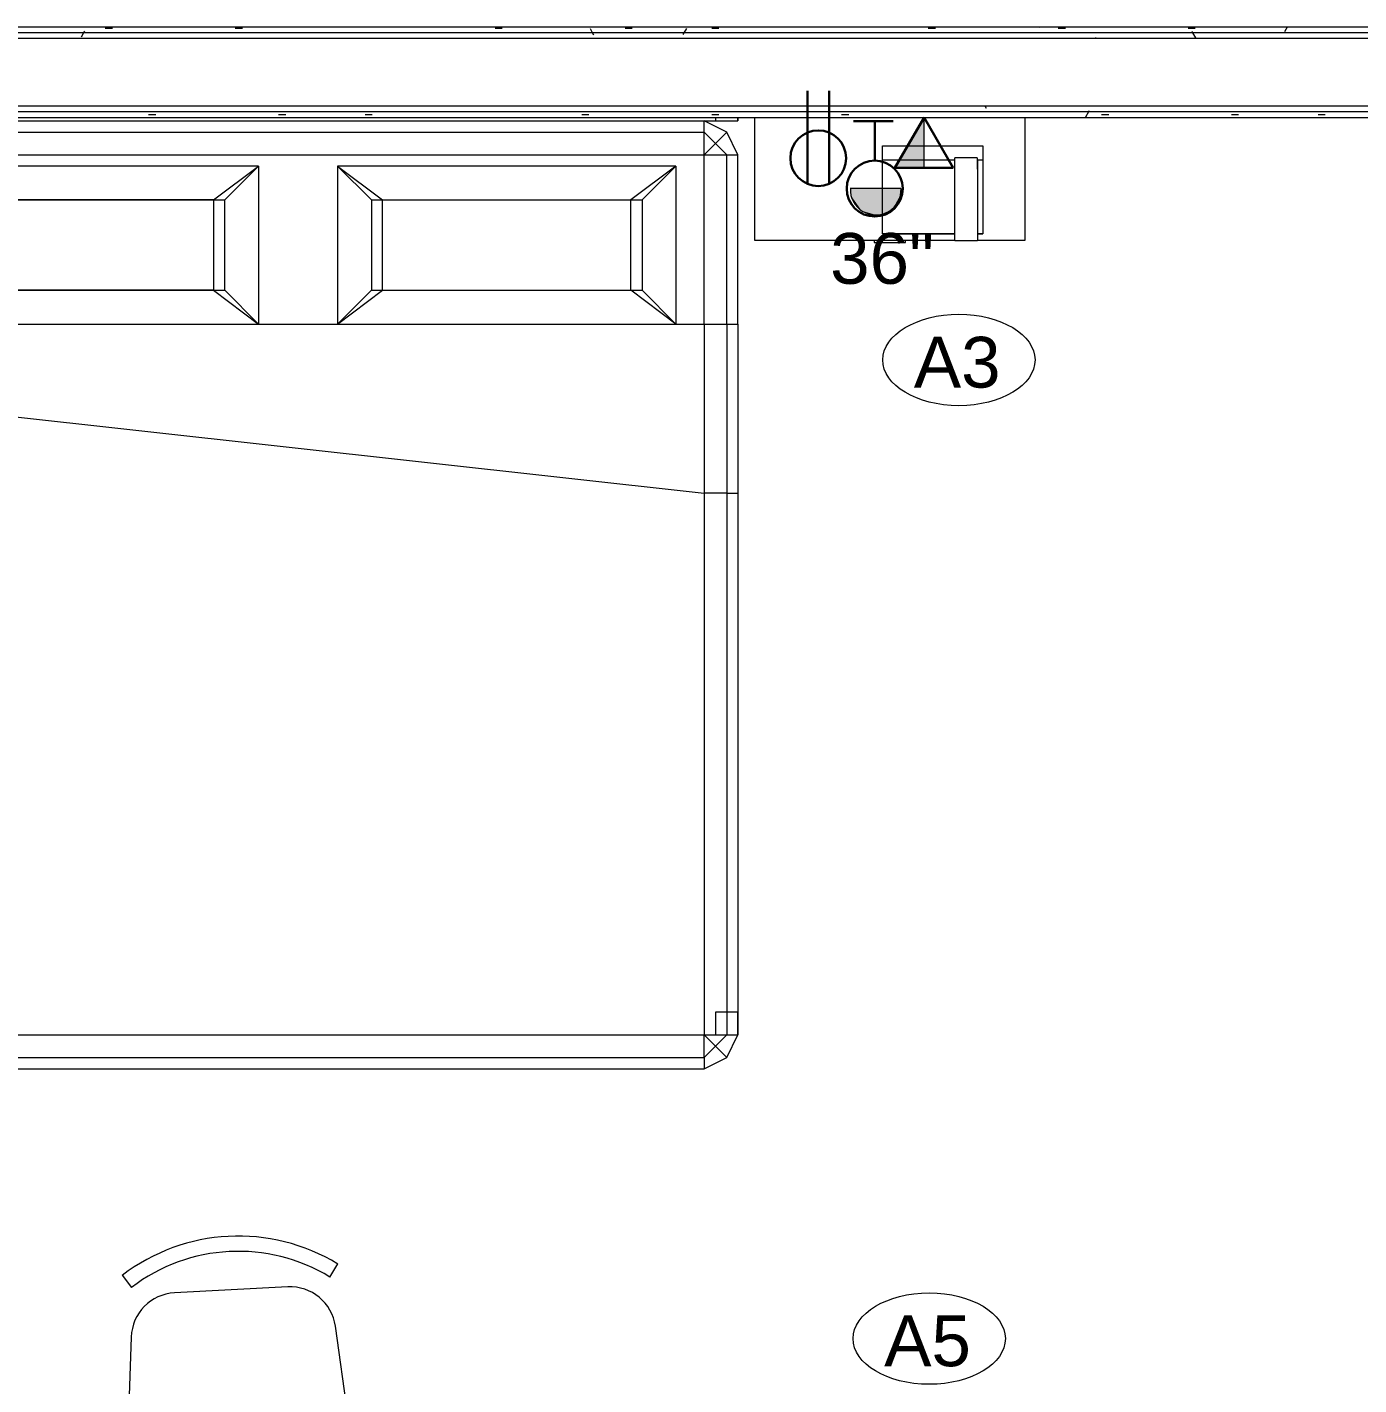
# Model space of a CAD drawing. Header units: inches. Extents: x -1159 to 2819, y -194 to 4438.
# Drawn here: x -963.1 to -845, y 482.6 to 603 of the extents above; entities that cross this region are included whole.
import ezdxf

# ---------------------------------------------------------------- set-up
doc = ezdxf.new("R2010")
doc.units = ezdxf.units.IN
doc.header["$MEASUREMENT"] = 0
for name, color, linetype, lineweight in [('A-ANNO-NOTE', 131, 'Continuous', 40), ('A-WALL', 113, 'Continuous', 18), ('A-WALL-PATT', 111, 'Continuous', 18), ('G-IMPT', 8, 'Continuous', 9), ('I-FURN', 30, 'Continuous', 9), ('I-WALL', 2, 'Continuous', 18), ('Q-SPCQ', 91, 'Continuous', 9), ('Q-SPCQ-IDEN', 132, 'Continuous', 9)]:
    doc.layers.add(name, color=color, linetype=linetype, lineweight=lineweight)
doc.styles.add('Arial', font='arial.ttf', dxfattribs={"height": 4.5})
doc.styles.add('Swis721 Lt BT', font='swissl.ttf', dxfattribs={"height": 4.5})
pattern_1 = [(0, (0, 0), (15.36, 3.84), [0.634, -10.886, 0.634, -10.886, -61.44]), (0, (0, 0), (15.36, 3.84), [-23.04, 0.634, -22.406, 0.634, -10.886, -26.88]), (0, (0, 0), (15.36, 3.84), [-57.6, 0.634, -7.046, 0.634, -18.566]), (120, (5.76, 1.92), (-11.005538, 11.38215), [0.634, -10.886, 0.634, -10.886, -61.44]), (120, (5.76, 1.92), (-11.005538, 11.38215), [-23.04, 0.634, -22.406, 0.634, -10.886, -26.88]), (120, (5.76, 1.92), (-11.005538, 11.38215), [-57.6, 0.634, -7.046, 0.634, -18.566]), (240, (7.68, 9.6), (-4.354462, -15.22215), [0.634, -10.886, 0.634, -10.886, -61.44]), (240, (7.68, 9.6), (-4.354462, -15.22215), [-23.04, 0.634, -22.406, 0.634, -10.886, -26.88]), (240, (7.68, 9.6), (-4.354462, -15.22215), [-57.6, 0.634, -7.046, 0.634, -18.566])]

# ---------------------------------------------------------------- blocks, each defined once
blk = doc.blocks.new('Bed_761 - 12ZBED05_dwg-V4-3RD FLOOR - POWER _ SIGNAL B')
at = {"layer": 'G-IMPT'}
for p, q in [((2.69, 78), (3, 78)), ((2.69, 78), (3, 78)), ((2.69, 78), (3, 78)), ((2.69, 78), (3, 78)), ((3, 78), (3, 0)), ((3, 78), (3, 77.79)), ((3, 78), (3, 77.79)), ((3, 78), (3, 77.79)), ((3, 78), (3, 0)), ((3, 77.79), (3, 75)), ((3, 77.79), (3, 76)), ((3, 77.79), (3, 76)), ((6, 78), (4, 77)), ((5.58, 77.79), (4, 77)), ((6, 78), (5.58, 77.79)), ((13.56, 78), (6, 78)), ((21, 78), (6, 78)), ((6, 77), (6, 78)), ((21, 78), (13.56, 78)), ((21, 78), (28, 78)), ((21, 78), (28, 78)), ((21, 77), (21, 78)), ((28, 78), (84, 78)), ((28, 78), (84, 78)), ((28, 78), (28, 77)), ((82, 76), (82, 78)), ((82, 76), (82, 78)), ((82, 78), (84, 78)), ((82, 78), (84, 78)), ((84, 78), (86, 77)), ((84, 78), (86, 77)), ((84, 77), (84, 78)), ((84, 78), (84, 76)), ((84, 78), (84, 76)), ((3, 76), (2.69, 76)), ((3, 76), (2.69, 76)), ((3, 75), (4, 77)), ((3, 75), (4, 77)), ((5, 76), (4, 77)), ((4, 75), (5, 76)), ((6, 77), (5, 76)), ((6, 75), (5, 76)), ((6, 75), (6, 77)), ((21, 77), (6, 77)), ((21, 75), (21, 77)), ((21, 77), (28, 77)), ((28, 77), (28, 75)), ((28, 77), (84, 77)), ((84, 76), (82, 76)), ((84, 76), (82, 76)), ((84, 77), (84, 75)), ((84, 77), (85, 76)), ((84, 75), (85, 76)), ((85, 76), (86, 77)), ((85, 76), (86, 75)), ((86, 77), (87, 75)), ((86, 77), (87, 75)), ((3, 75), (3, 3)), ((3, 75), (3, 3)), ((4, 75), (3, 75)), ((3, 75), (3, 3)), ((6, 75), (4, 75)), ((4, 75), (4, 3)), ((21, 75), (6, 75)), ((6, 75), (6, 3)), ((21, 75), (21, 72.5)), ((21, 75), (28, 75)), ((28, 75), (36, 3)), ((28, 75), (84, 75)), ((84, 75), (86, 75)), ((84, 75), (84, 3)), ((86, 75), (87, 75)), ((86, 75), (86, 3)), ((87, 75), (87, 3)), ((87, 75), (87, 3)), ((7, 42.5), (7, 72.5)), ((7, 72.5), (21, 72.5)), ((7, 72.5), (10, 69.5)), ((10, 68.5), (7, 72.5)), ((21, 72.5), (18, 69.5)), ((18, 68.5), (21, 72.5)), ((21, 72.5), (21, 42.5)), ((21, 72.5), (21, 42.5)), ((10, 69.5), (10, 68.5)), ((18, 69.5), (10, 69.5)), ((18, 69.5), (18, 68.5)), ((10, 68.5), (10, 46.5)), ((10, 46.5), (10, 68.5)), ((10, 68.5), (18, 68.5)), ((18, 68.5), (18, 46.5)), ((18, 46.5), (18, 68.5)), ((10, 46.5), (7, 42.5)), ((10, 46.5), (10, 45.5)), ((10, 46.5), (18, 46.5)), ((18, 46.5), (18, 45.5)), ((18, 46.5), (21, 42.5)), ((7, 42.5), (10, 45.5)), ((18, 45.5), (10, 45.5)), ((21, 42.5), (18, 45.5)), ((7, 42.5), (21, 42.5)), ((21, 42.5), (21, 35.5)), ((7, 5.5), (7, 35.5)), ((7, 35.5), (21, 35.5)), ((10, 32.5), (7, 35.5)), ((7, 35.5), (10, 31.5)), ((18, 32.5), (21, 35.5)), ((21, 35.5), (18, 31.5)), ((21, 35.5), (21, 5.5)), ((21, 35.5), (21, 5.5)), ((10, 32.5), (18, 32.5)), ((10, 32.5), (10, 31.5)), ((18, 32.5), (18, 31.5)), ((10, 31.5), (10, 9.5)), ((18, 31.5), (10, 31.5)), ((10, 31.5), (10, 9.5)), ((18, 31.5), (18, 9.5)), ((18, 31.5), (18, 9.5)), ((7, 5.5), (10, 9.5)), ((10, 8.5), (7, 5.5)), ((10, 9.5), (10, 8.5)), ((18, 9.5), (10, 9.5)), ((10, 8.5), (18, 8.5)), ((18, 9.5), (18, 8.5)), ((21, 5.5), (18, 9.5)), ((21, 5.5), (18, 8.5)), ((7, 5.5), (21, 5.5)), ((21, 5.5), (21, 3)), ((4, 1), (3, 3)), ((4, 1), (3, 3)), ((4, 3), (3, 3)), ((3, 3), (3, 0)), ((6, 3), (4, 3)), ((5, 2), (4, 3)), ((6, 3), (5, 2)), ((21, 3), (6, 3)), ((6, 3), (6, 1)), ((21, 3), (21, 1)), ((21, 3), (36, 3)), ((36, 1), (36, 3)), ((36, 3), (84, 3)), ((86, 3), (84, 3)), ((84, 3), (85, 2)), ((84, 3), (84, 1)), ((86, 3), (85, 2)), ((87, 3), (86, 1)), ((87, 3), (86, 1)), ((86, 3), (87, 3)), ((2.69, 2), (3, 2)), ((2.69, 2), (3, 2)), ((3, 2), (3, 0)), ((3, 2), (3, 0)), ((5, 2), (4, 1)), ((6, 1), (5, 2)), ((82, 0), (82, 2)), ((82, 0), (82, 2)), ((82, 2), (84, 2)), ((82, 2), (84, 2)), ((85, 2), (84, 1)), ((84, 2), (84, 0)), ((84, 2), (84, 0)), ((85, 2), (86, 1)), ((2.69, 0), (3, 0)), ((3, 0), (2.69, 0)), ((6, 0), (4, 1)), ((6, 0), (4, 1)), ((21, 1), (6, 1)), ((6, 1), (6, 0)), ((21, 0), (6, 0)), ((21, 1), (21, 0)), ((21, 1), (36, 1)), ((21, 0), (36, 0)), ((36, 1), (36, 0)), ((36, 1), (84, 1)), ((36, 0), (84, 0)), ((86, 1), (84, 0)), ((86, 1), (84, 0)), ((84, 1), (84, 0)), ((3, 0), (2.69, 0)), ((3, 0), (2.69, 0)), ((21, 0), (6, 0)), ((21, 0), (36, 0)), ((36, 0), (84, 0)), ((84, 0), (82, 0)), ((84, 0), (82, 0))]:
    blk.add_line(p, q, dxfattribs=at)
blk = doc.blocks.new('Bed_761 - Bed_761-6542718-3RD FLOOR - POWER _ SIGNAL B')
at = {"extrusion": (0, 0, -1), "zscale": -1, "rotation": 180}
blk.add_blockref('Bed_761 - 12ZBED05_dwg-V4-3RD FLOOR - POWER _ SIGNAL B', (0, 0), dxfattribs=at)
blk = doc.blocks.new('Bed_Side_Table_5122 - T-4-V5-3RD FLOOR - POWER _ SIGNAL B')
at = {"layer": 'I-FURN'}
for p, q in [((-12, 1.08), (-12, -9.79)), ((12, -9.79), (12, 1.08)), ((-12, -9.79), (-1.38, -9.79)), ((-1.38, -9.79), (-1.38, -10)), ((-1.38, -9.79), (1.38, -9.79)), ((-1.38, -10), (1.38, -10)), ((1.38, -10), (1.38, -9.79)), ((1.38, -9.79), (5.76, -9.79)), ((7.78, -9.79), (12, -9.79))]:
    blk.add_line(p, q, dxfattribs=at)
blk = doc.blocks.new('F-Chairs - Side 01-V27-3RD FLOOR - POWER _ SIGNAL B')
at = {"layer": 'I-FURN'}
for p, q in [((-9.57, -3.52), (-8.8, -4.64)), ((8.8, -4.64), (9.57, -3.52)), ((5.02, -5.32), (-5.02, -5.32)), ((-9.07, -9.03), (-9.77, -17.14)), ((9.86, -18.17), (9.07, -9.03))]:
    blk.add_line(p, q, dxfattribs=at)
for centre, radius, start, end in [((0, -17.51), 16.94, 55.6197, 124.3803), ((0, -17.51), 15.59, 55.6197, 124.3803), ((-5.02, -9.38), 4.06, 90, 175.0303), ((5.02, -9.38), 4.06, 4.9697, 90)]:
    blk.add_arc(centre, radius, start, end, dxfattribs=at)
blk = doc.blocks.new('Speaker_Phone_6931 - Phone-7340356-3RD FLOOR - POWER _ SIGNAL B')
at = {"layer": 'Q-SPCQ'}
for p, q in [((-14.18, -4.45), (-5.3, -4.45)), ((-14.18, -12.24), (-14.18, -4.45)), ((-14.18, -4.45), (-5.3, -4.45)), ((-14.18, -12.24), (-14.18, -4.45)), ((-5.3, -4.45), (-5.3, -12.24)), ((-5.3, -4.45), (-5.3, -12.24)), ((-14.18, -5.69), (-7.79, -5.69)), ((-7.79, -6.51), (-7.79, -5.51)), ((-5.79, -5.51), (-7.79, -5.51)), ((-7.79, -12.85), (-7.79, -5.69)), ((-5.79, -5.51), (-5.79, -6.51)), ((-5.79, -5.69), (-5.3, -5.69)), ((-5.77, -5.69), (-5.77, -12.85)), ((-7.79, -12.24), (-14.18, -12.24)), ((-14.18, -12.24), (-7.79, -12.24)), ((-7.79, -12.85), (-7.79, -12.24)), ((-5.77, -12.85), (-7.79, -12.85)), ((-5.77, -12.85), (-7.79, -12.85)), ((-5.79, -12.24), (-5.3, -12.24)), ((-5.77, -12.24), (-5.77, -12.85)), ((-5.3, -12.24), (-5.77, -12.24))]:
    blk.add_line(p, q, dxfattribs=at)
blk = doc.blocks.new('Appliance_Specialty Equipment Tag - Standard-3515593-3RD FLOOR - POWER _ SIGNAL B')
at = {"layer": 'Q-SPCQ-IDEN'}
blk.add_ellipse((-0.0499, 0.0037), major_axis=(-0.1406, 0), ratio=0.600473, dxfattribs=at)

msp = doc.modelspace()

# ---------------------------------------------------------------- hatches: boundary and pattern name
at = {"layer": 'A-ANNO-NOTE', "lineweight": 9}
for points in [[(-883.56, 590.5), (-883.56, 594.97), (-886.14, 590.5)], [(-885.65, 588.1), (-885.61, 588.66), (-890.1, 588.58)], [(-890.1, 588.58), (-885.61, 588.66), (-890.1, 588.66)], [(-890.04, 588.03), (-885.65, 588.1), (-890.1, 588.58)], [(-886.3, 586.94), (-885.65, 588.1), (-890.04, 588.03)], [(-889.09, 586.69), (-890.04, 588.03), (-889.97, 587.8)], [(-889.09, 586.69), (-886.3, 586.94), (-890.04, 588.03)], [(-889.57, 587.11), (-889.97, 587.8), (-889.84, 587.51)], [(-889.09, 586.69), (-889.97, 587.8), (-889.52, 587.05)], [(-886.3, 586.94), (-885.99, 587.3), (-885.65, 588.1)], [(-885.99, 587.3), (-885.8, 587.65), (-885.65, 588.1)], [(-887.04, 586.47), (-886.3, 586.94), (-889.09, 586.69)], [(-887.81, 586.32), (-887.04, 586.47), (-889.09, 586.69)], [(-887.89, 586.32), (-889.09, 586.69), (-888.29, 586.36)], [(-888.29, 586.36), (-889.09, 586.69), (-888.82, 586.53)], [(-887.81, 586.32), (-889.09, 586.69), (-887.89, 586.32)], [(-887.81, 586.32), (-887.5, 586.34), (-887.04, 586.47)], [(-887.5, 586.34), (-887.34, 586.38), (-887.04, 586.47)], [(-887.04, 586.47), (-886.96, 586.5), (-886.3, 586.94)], [(-886.96, 586.5), (-886.68, 586.65), (-886.3, 586.94)], [(-886.68, 586.65), (-886.55, 586.73), (-886.3, 586.94)]]:
    msp.add_hatch(color=256, dxfattribs=at).paths.add_polyline_path(points, flags=0)
at = {"layer": 'A-WALL-PATT', "lineweight": 9}
h = msp.add_hatch(dxfattribs=at)
h.set_pattern_fill('FP_1', color=256, style=0, pattern_type=2)
h.set_pattern_definition(pattern_1)
h.paths.add_polyline_path([(-761.9, 602.47), (-757.76, 602.47), (-757.76, 602.97), (-1015.06, 602.97), (-1015.06, 602.47), (-781.72, 602.47)], flags=0)
h = msp.add_hatch(dxfattribs=at)
h.set_pattern_fill('FP_1', color=256, style=0, pattern_type=2)
h.set_pattern_definition(pattern_1)
h.paths.add_polyline_path([(-757.26, 601.97), (-757.26, 602.47), (-1015.06, 602.47), (-1015.06, 601.97), (-761.9, 601.97)], flags=0)
h = msp.add_hatch(dxfattribs=at)
h.set_pattern_fill('FP_1', color=256, style=0, pattern_type=2)
h.set_pattern_definition(pattern_1)
h.paths.add_polyline_path([(-751.26, 595.47), (-750.76, 595.47), (-750.76, 595.97), (-773.98, 595.97), (-773.98, 595.47), (-761.9, 595.47)], flags=0)
h.paths.add_polyline_path([(-778.6, 595.47), (-777.6, 595.47), (-777.6, 595.97), (-803.6, 595.97), (-803.6, 595.47), (-781.72, 595.47)], flags=0)
h.paths.add_polyline_path([(-807.73, 595.47), (-807.23, 595.47), (-807.23, 595.97), (-1015.06, 595.97), (-1015.06, 595.47), (-808.23, 595.47)], flags=0)
h = msp.add_hatch(dxfattribs=at)
h.set_pattern_fill('FP_1', color=256, style=0, pattern_type=2)
h.set_pattern_definition(pattern_1)
h.paths.add_polyline_path([(-750.26, 594.97), (-750.26, 595.47), (-772.98, 595.47), (-772.98, 594.97), (-750.76, 594.97)], flags=0)
h.paths.add_polyline_path([(-778.6, 594.97), (-778.6, 595.47), (-802.6, 595.47), (-802.6, 594.97), (-781.72, 594.97)], flags=0)
h.paths.add_polyline_path([(-808.23, 594.97), (-808.23, 595.47), (-1015.06, 595.47), (-1015.06, 594.97), (-821.37, 594.97)], flags=0)

# ---------------------------------------------------------------- linework, layer by layer
at = {"layer": 'A-ANNO-NOTE', "lineweight": 30}
for p, q in [((-893.9, 597.33), (-893.9, 589.06)), ((-891.98, 597.33), (-891.98, 589.06)), ((-886.3, 594.64), (-889.81, 594.64)), ((-887.94, 594.64), (-887.94, 591.13)), ((-883.56, 594.97), (-886.14, 590.5)), ((-883.56, 594.97), (-880.98, 590.5)), ((-880.98, 590.5), (-886.14, 590.5))]:
    msp.add_line(p, q, dxfattribs=at)
at = {"layer": 'A-ANNO-NOTE', "lineweight": 9}
for p, q in [((-883.56, 594.97), (-886.14, 590.5)), ((-883.56, 590.5), (-883.56, 594.97)), ((-886.14, 590.5), (-883.56, 590.5)), ((-885.61, 588.66), (-890.1, 588.66))]:
    msp.add_line(p, q, dxfattribs=at)
at = {"layer": 'A-ANNO-NOTE', "lineweight": 30}
for centre, radius in [((-892.94, 591.35), 2.47), ((-887.94, 588.66), 2.48)]:
    msp.add_circle(centre, radius, dxfattribs=at)
at = {"layer": 'A-ANNO-NOTE', "lineweight": 9}
msp.add_arc((-887.85, 588.57), 2.25, 177.6427, 2.3573, dxfattribs=at)
at = {"layer": 'A-WALL'}
for p, q in [((-757.76, 602.47), (-1015.06, 602.47)), ((-757.26, 601.97), (-1015.06, 601.97)), ((-724.6, 595.97), (-1015.06, 595.97)), ((-807.23, 595.47), (-1015.06, 595.47))]:
    msp.add_line(p, q, dxfattribs=at)
at = {"layer": 'I-WALL'}
for p, q in [((-758.26, 602.97), (-1004.06, 602.97)), ((-1015.06, 594.97), (-808.23, 594.97))]:
    msp.add_line(p, q, dxfattribs=at)

# ---------------------------------------------------------------- block references
at = {"layer": 'I-FURN'}
for name, p, rotation in [('Bed_761 - Bed_761-6542718-3RD FLOOR - POWER _ SIGNAL B', (-900.06, 597.65), 269.9999999999991), ('F-Chairs - Side 01-V27-3RD FLOOR - POWER _ SIGNAL B', (-945.27, 496.36), 3.000000000000774)]:
    msp.add_blockref(name, p, dxfattribs=dict(at, rotation=rotation))
msp.add_blockref('Bed_Side_Table_5122 - T-4-V5-3RD FLOOR - POWER _ SIGNAL B', (-886.6, 593.88), dxfattribs=at)
at = {"layer": 'Q-SPCQ'}
msp.add_blockref('Speaker_Phone_6931 - Phone-7340356-3RD FLOOR - POWER _ SIGNAL B', (-873.06, 596.89), dxfattribs=at)
at = {"layer": 'Q-SPCQ-IDEN', "xscale": 47.99999999999997, "yscale": 47.99999999999997, "zscale": 47.99999999999997}
for p in [(-878.08, 573.29), (-880.71, 486.55)]:
    msp.add_blockref('Appliance_Specialty Equipment Tag - Standard-3515593-3RD FLOOR - POWER _ SIGNAL B', p, dxfattribs=at)

# ---------------------------------------------------------------- texts
at = {"layer": 'A-ANNO-NOTE', "lineweight": 9, "insert": (-891.89, 584.72), "char_height": 4.5, "width": 10.302, "attachment_point": 1, "style": 'Swis721 Lt BT'}
msp.add_mtext('36"', dxfattribs=at)
at = {"layer": 'Q-SPCQ-IDEN', "char_height": 4.5, "width": 9.393, "attachment_point": 1, "style": 'Arial'}
for s, insert in [('A3', (-884.47, 575.52)), ('A5', (-887.1, 488.78))]:
    msp.add_mtext(s, dxfattribs=dict(at, insert=insert))

doc.saveas('drawing.dxf')
